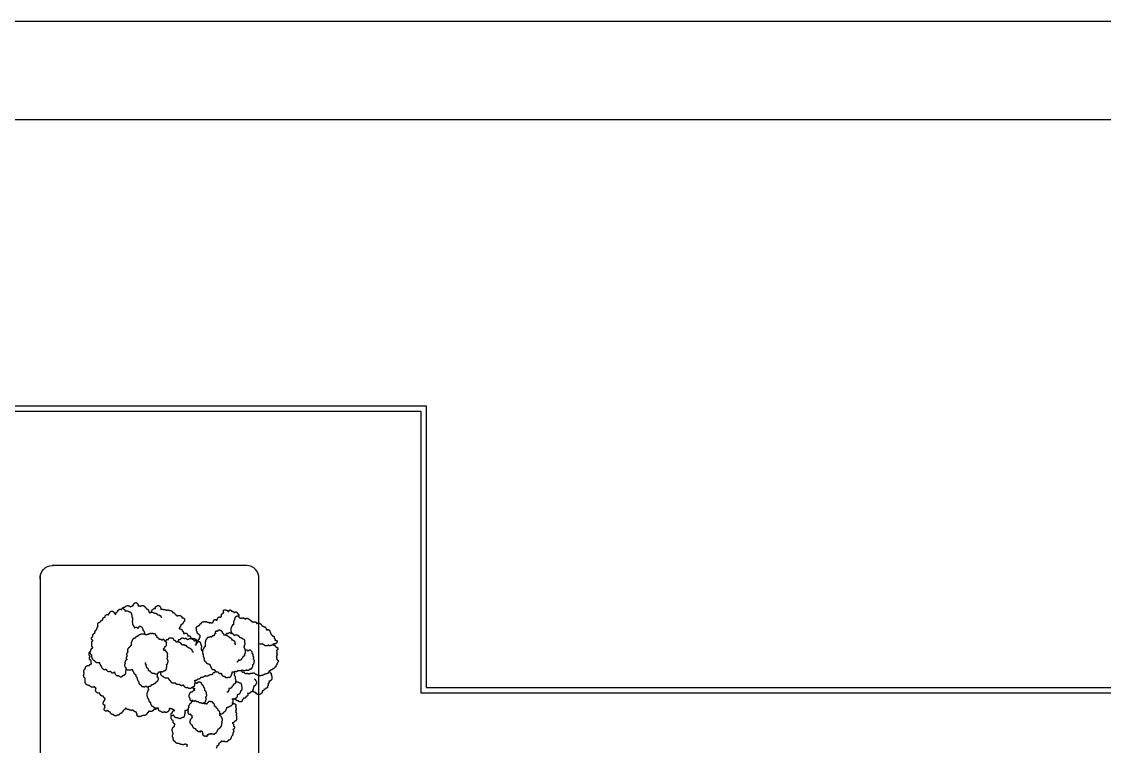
# Model space of a CAD drawing. Header units: metres. Extents: x -17 to 580, y -130 to 19.
# Drawn here: x 97.01 to 139.47, y -21.71 to 6.72 of the extents above; entities that cross this region are included whole.
import ezdxf

# ---------------------------------------------------------------- set-up
doc = ezdxf.new("R2010")
doc.units = ezdxf.units.M
for name, pattern in [('Light Grey Page Line', [0]), ('Page Lines', [0]), ('Style Grey Lines_2', [0])]:
    doc.linetypes.add(name, pattern=pattern)
for name, color, linetype, true_color in [('Annotations', 7, 'Continuous', 0x7a8bf7), ('Furniture', 7, 'Continuous', 0x7a8bf7), ('Imported blocks', 7, 'Continuous', 0x7a8bf7), ('Page Layout', 7, 'Continuous', 0xe0e0e0), ('Walls', 7, 'Continuous', 0xc7c7c7)]:
    doc.layers.add(name, color=color, linetype=linetype, true_color=true_color)

# ---------------------------------------------------------------- blocks, each defined once
blk = doc.blocks.new('Oak tree L')
at = {"layer": 'Imported blocks'}
for points in [[(2.062, 6.706), (2.059, 6.771), (2.113, 6.806)], [(2.113, 6.806), (2.136, 6.832), (2.169, 6.828)], [(2.169, 6.828), (2.203, 6.824), (2.219, 6.794)], [(2.219, 6.794), (2.266, 6.755), (2.243, 6.699)], [(1.097, 6.351), (1.106, 6.394), (1.135, 6.428)], [(1.135, 6.428), (1.15, 6.486), (1.21, 6.493)], [(1.21, 6.493), (1.27, 6.5), (1.299, 6.447)], [(1.299, 6.447), (1.349, 6.409), (1.371, 6.35)], [(1.371, 6.35), (1.363, 6.439), (1.446, 6.473)], [(1.446, 6.473), (1.455, 6.53), (1.508, 6.557)], [(1.508, 6.557), (1.56, 6.583), (1.611, 6.556)], [(1.611, 6.556), (1.635, 6.653), (1.735, 6.656)], [(1.692, 6.566), (1.664, 6.591), (1.632, 6.6)], [(1.751, 6.484), (1.746, 6.559), (1.692, 6.566)], [(1.735, 6.656), (1.839, 6.76), (1.95, 6.664)], [(1.899, 6.46), (1.829, 6.522), (1.751, 6.484)], [(2.015, 6.277), (2.023, 6.449), (1.899, 6.46)], [(1.95, 6.664), (2.001, 6.698), (2.062, 6.706)], [(2.243, 6.699), (2.302, 6.717), (2.358, 6.691)], [(2.358, 6.691), (2.398, 6.727), (2.45, 6.714)], [(2.45, 6.714), (2.502, 6.701), (2.521, 6.651)], [(2.521, 6.651), (2.564, 6.626), (2.583, 6.581)], [(2.583, 6.581), (2.666, 6.571), (2.657, 6.487)], [(2.657, 6.487), (2.685, 6.458), (2.708, 6.425)], [(2.708, 6.425), (2.737, 6.453), (2.777, 6.453)], [(2.777, 6.453), (2.774, 6.526), (2.835, 6.565)], [(2.777, 6.453), (2.827, 6.462), (2.862, 6.426)], [(2.835, 6.565), (2.872, 6.607), (2.925, 6.59)], [(2.862, 6.426), (2.873, 6.434), (2.887, 6.43)], [(2.887, 6.43), (2.9, 6.425), (2.904, 6.412)], [(2.904, 6.412), (2.942, 6.432), (2.969, 6.4)], [(2.925, 6.59), (2.905, 6.662), (2.975, 6.689)], [(2.969, 6.4), (2.999, 6.391), (2.993, 6.361)], [(2.975, 6.689), (3.008, 6.722), (3.054, 6.712)], [(3.054, 6.712), (3.099, 6.703), (3.116, 6.659)], [(3.116, 6.659), (3.139, 6.613), (3.149, 6.563)], [(3.149, 6.563), (3.207, 6.58), (3.262, 6.557)], [(3.262, 6.557), (3.321, 6.558), (3.37, 6.525)], [(3.37, 6.525), (3.438, 6.56), (3.5, 6.517)], [(3.5, 6.517), (3.538, 6.525), (3.569, 6.502)], [(3.569, 6.502), (3.599, 6.48), (3.603, 6.442)], [(3.603, 6.442), (3.68, 6.444), (3.702, 6.37)], [(3.702, 6.37), (3.753, 6.35), (3.782, 6.303)], [(5.528, 6.332), (5.514, 6.371), (5.549, 6.392)], [(5.549, 6.392), (5.566, 6.414), (5.594, 6.409)], [(5.594, 6.409), (5.593, 6.434), (5.616, 6.444)], [(5.599, 6.465), (5.595, 6.48), (5.604, 6.492)], [(5.616, 6.444), (5.603, 6.451), (5.599, 6.465)], [(5.604, 6.492), (5.597, 6.506), (5.603, 6.521)], [(5.603, 6.521), (5.609, 6.535), (5.623, 6.541)], [(5.623, 6.541), (5.646, 6.555), (5.669, 6.539)], [(5.669, 6.539), (5.691, 6.545), (5.711, 6.534)], [(5.711, 6.534), (5.741, 6.543), (5.753, 6.513)], [(5.753, 6.513), (5.774, 6.501), (5.783, 6.478)], [(5.783, 6.478), (5.796, 6.491), (5.812, 6.483)], [(5.812, 6.483), (5.813, 6.505), (5.829, 6.521)], [(5.829, 6.521), (5.846, 6.551), (5.878, 6.537)], [(5.878, 6.537), (5.897, 6.53), (5.903, 6.511)], [(5.903, 6.511), (5.918, 6.501), (5.928, 6.487)], [(5.928, 6.487), (5.961, 6.502), (5.984, 6.474)], [(5.984, 6.474), (6.006, 6.47), (6.005, 6.447)], [(6.005, 6.447), (6.018, 6.446), (6.031, 6.442)], [(6.031, 6.442), (6.042, 6.465), (6.067, 6.461)], [(6.067, 6.461), (6.077, 6.471), (6.091, 6.47)], [(6.091, 6.47), (6.105, 6.469), (6.113, 6.458)], [(6.113, 6.458), (6.139, 6.445), (6.134, 6.416)], [(6.134, 6.416), (6.153, 6.407), (6.159, 6.388)], [(6.159, 6.388), (6.19, 6.385), (6.19, 6.354)], [(0.68, 5.909), (0.652, 5.964), (0.684, 6.018)], [(0.684, 6.018), (0.716, 6.071), (0.778, 6.073)], [(0.778, 6.073), (0.781, 6.108), (0.809, 6.13)], [(0.809, 6.13), (0.836, 6.152), (0.871, 6.148)], [(0.871, 6.148), (0.856, 6.193), (0.887, 6.229)], [(0.887, 6.229), (0.918, 6.264), (0.965, 6.255)], [(0.965, 6.255), (0.95, 6.313), (0.998, 6.348)], [(0.998, 6.348), (1.046, 6.383), (1.097, 6.351)], [(2.028, 6.098), (2.07, 6.194), (2.015, 6.277)], [(2.04, 5.961), (2.046, 6.032), (2.028, 6.098)], [(2.116, 5.823), (2.099, 5.915), (2.04, 5.961)], [(2.993, 6.361), (3.024, 6.371), (3.041, 6.343)], [(3.041, 6.343), (3.078, 6.353), (3.101, 6.323)], [(3.101, 6.323), (3.12, 6.327), (3.133, 6.314)], [(3.133, 6.314), (3.145, 6.3), (3.139, 6.282)], [(3.139, 6.282), (3.155, 6.26), (3.161, 6.234)], [(3.782, 6.303), (3.833, 6.339), (3.892, 6.32)], [(3.892, 6.32), (3.968, 6.307), (3.97, 6.229)], [(3.931, 5.972), (3.944, 5.92), (3.903, 5.884)], [(3.973, 5.977), (3.953, 5.966), (3.931, 5.972)], [(3.97, 6.229), (4.021, 6.246), (4.053, 6.204)], [(3.998, 6.01), (3.992, 5.988), (3.973, 5.977)], [(4.033, 6.069), (4.026, 6.034), (3.998, 6.01)], [(4.073, 6.133), (4.072, 6.089), (4.033, 6.069)], [(4.053, 6.204), (4.085, 6.174), (4.073, 6.133)], [(4.645, 5.94), (4.657, 5.953), (4.675, 5.951)], [(4.675, 5.951), (4.677, 6.009), (4.735, 6.013)], [(4.735, 6.013), (4.732, 6.043), (4.754, 6.061)], [(4.754, 6.061), (4.777, 6.08), (4.805, 6.073)], [(4.805, 6.073), (4.844, 6.09), (4.885, 6.078)], [(4.885, 6.078), (4.933, 6.098), (4.967, 6.059)], [(4.967, 6.059), (5.014, 6.073), (5.045, 6.035)], [(5.045, 6.035), (5.081, 6.058), (5.115, 6.031)], [(5.115, 6.031), (5.142, 6.044), (5.17, 6.034)], [(5.17, 6.034), (5.177, 6.068), (5.211, 6.075)], [(5.211, 6.075), (5.188, 6.112), (5.222, 6.137)], [(5.222, 6.137), (5.232, 6.156), (5.251, 6.162)], [(5.251, 6.162), (5.27, 6.168), (5.289, 6.159)], [(5.289, 6.159), (5.302, 6.16), (5.312, 6.151)], [(5.312, 6.151), (5.322, 6.143), (5.323, 6.129)], [(5.323, 6.129), (5.332, 6.146), (5.351, 6.143)], [(5.351, 6.143), (5.346, 6.178), (5.373, 6.202)], [(5.373, 6.202), (5.376, 6.23), (5.4, 6.245)], [(5.4, 6.245), (5.407, 6.261), (5.423, 6.265)], [(5.423, 6.265), (5.44, 6.269), (5.453, 6.258)], [(5.453, 6.258), (5.476, 6.266), (5.496, 6.253)], [(5.496, 6.253), (5.5, 6.276), (5.521, 6.284)], [(5.521, 6.284), (5.506, 6.31), (5.528, 6.332)], [(6, 5.964), (5.934, 5.962), (5.926, 5.892)], [(6.028, 6.152), (5.971, 6.067), (6, 5.964)], [(6.192, 6.291), (6.044, 6.312), (6.028, 6.152)], [(6.199, 6.323), (6.202, 6.301), (6.189, 6.283)], [(6.189, 6.283), (6.205, 6.269), (6.202, 6.248)], [(6.19, 6.354), (6.204, 6.341), (6.199, 6.323)], [(6.194, 6.292), (6.193, 6.292), (6.192, 6.291)], [(6.202, 6.248), (6.222, 6.248), (6.228, 6.23)], [(6.228, 6.23), (6.236, 6.24), (6.248, 6.234)], [(6.248, 6.234), (6.26, 6.229), (6.258, 6.215)], [(6.258, 6.215), (6.28, 6.222), (6.296, 6.206)], [(6.296, 6.206), (6.293, 6.229), (6.315, 6.233)], [(6.315, 6.233), (6.338, 6.238), (6.344, 6.216)], [(6.344, 6.216), (6.357, 6.223), (6.371, 6.221)], [(6.371, 6.221), (6.377, 6.231), (6.388, 6.231)], [(6.388, 6.231), (6.4, 6.231), (6.406, 6.221)], [(6.406, 6.221), (6.431, 6.215), (6.432, 6.19)], [(6.432, 6.19), (6.447, 6.192), (6.459, 6.183)], [(6.459, 6.183), (6.469, 6.196), (6.485, 6.198)], [(6.485, 6.198), (6.494, 6.219), (6.518, 6.222)], [(6.518, 6.222), (6.537, 6.227), (6.548, 6.211)], [(6.548, 6.211), (6.566, 6.207), (6.578, 6.193)], [(6.578, 6.193), (6.6, 6.186), (6.607, 6.163)], [(6.607, 6.163), (6.62, 6.168), (6.633, 6.161)], [(6.633, 6.161), (6.645, 6.154), (6.648, 6.14)], [(6.648, 6.14), (6.674, 6.135), (6.682, 6.109)], [(6.682, 6.109), (6.708, 6.101), (6.72, 6.077)], [(6.72, 6.077), (6.742, 6.083), (6.76, 6.067)], [(6.76, 6.067), (6.768, 6.075), (6.78, 6.075)], [(6.78, 6.075), (6.791, 6.074), (6.798, 6.066)], [(6.798, 6.066), (6.819, 6.085), (6.844, 6.072)], [(6.844, 6.072), (6.86, 6.08), (6.874, 6.068)], [(6.874, 6.068), (6.888, 6.057), (6.884, 6.039)], [(6.884, 6.039), (6.897, 6.026), (6.901, 6.009)], [(6.901, 6.009), (6.92, 6.009), (6.936, 5.998)], [(6.936, 5.998), (6.933, 6.011), (6.941, 6.022)], [(6.941, 6.022), (6.949, 6.032), (6.962, 6.032)], [(6.962, 6.032), (6.974, 6.042), (6.987, 6.037)], [(6.987, 6.037), (7.001, 6.033), (7.005, 6.019)], [(7.005, 6.019), (7.032, 6.02), (7.046, 5.996)], [(7.046, 5.996), (7.076, 5.991), (7.085, 5.961)], [(7.085, 5.961), (7.102, 5.947), (7.1, 5.926)], [(0.482, 5.492), (0.465, 5.54), (0.489, 5.584)], [(0.489, 5.584), (0.514, 5.628), (0.563, 5.64)], [(0.563, 5.64), (0.546, 5.722), (0.619, 5.766)], [(0.619, 5.766), (0.647, 5.838), (0.68, 5.909)], [(2.245, 5.809), (2.185, 5.894), (2.116, 5.823)], [(2.347, 5.582), (2.279, 5.555), (2.225, 5.504)], [(2.303, 5.889), (2.258, 5.871), (2.245, 5.809)], [(2.383, 5.865), (2.347, 5.907), (2.303, 5.889)], [(2.476, 5.587), (2.411, 5.606), (2.347, 5.582)], [(2.45, 5.738), (2.445, 5.831), (2.383, 5.865)], [(2.515, 5.599), (2.515, 5.698), (2.45, 5.738)], [(2.571, 5.557), (2.528, 5.588), (2.476, 5.587)], [(2.53, 5.578), (2.523, 5.589), (2.515, 5.599)], [(2.658, 5.585), (2.612, 5.578), (2.571, 5.557)], [(2.765, 5.607), (2.705, 5.627), (2.658, 5.585)], [(2.861, 5.597), (2.818, 5.644), (2.765, 5.607)], [(2.926, 5.591), (2.895, 5.614), (2.861, 5.597)], [(2.952, 5.531), (2.957, 5.569), (2.926, 5.591)], [(3, 5.445), (3.015, 5.51), (2.952, 5.531)], [(3.903, 5.884), (3.891, 5.847), (3.855, 5.832)], [(3.855, 5.832), (3.864, 5.815), (3.861, 5.796)], [(3.861, 5.796), (3.904, 5.805), (3.942, 5.786)], [(3.942, 5.786), (3.961, 5.782), (3.97, 5.765)], [(3.97, 5.765), (3.979, 5.748), (3.971, 5.731)], [(3.971, 5.731), (4.011, 5.718), (4.019, 5.677)], [(4.019, 5.677), (4.045, 5.652), (4.028, 5.62)], [(4.028, 5.62), (4.042, 5.619), (4.055, 5.611)], [(4.055, 5.611), (4.09, 5.642), (4.134, 5.625)], [(4.134, 5.625), (4.156, 5.626), (4.171, 5.61)], [(4.171, 5.61), (4.186, 5.594), (4.183, 5.572)], [(4.183, 5.572), (4.203, 5.548), (4.211, 5.519)], [(4.211, 5.519), (4.231, 5.534), (4.256, 5.529)], [(4.256, 5.529), (4.281, 5.524), (4.293, 5.501)], [(4.549, 5.776), (4.511, 5.834), (4.562, 5.882)], [(4.574, 5.681), (4.529, 5.72), (4.549, 5.776)], [(4.562, 5.882), (4.585, 5.927), (4.633, 5.911)], [(4.586, 5.614), (4.564, 5.645), (4.574, 5.681)], [(4.646, 5.582), (4.608, 5.584), (4.586, 5.614)], [(4.633, 5.911), (4.632, 5.928), (4.645, 5.94)], [(4.694, 5.527), (4.655, 5.542), (4.646, 5.582)], [(4.696, 5.483), (4.683, 5.505), (4.694, 5.527)], [(5.232, 5.529), (5.16, 5.541), (5.134, 5.472)], [(5.243, 5.587), (5.222, 5.561), (5.232, 5.529)], [(5.297, 5.609), (5.264, 5.612), (5.243, 5.587)], [(5.28, 5.683), (5.267, 5.665), (5.272, 5.643)], [(5.272, 5.643), (5.277, 5.621), (5.297, 5.609)], [(5.315, 5.705), (5.293, 5.702), (5.28, 5.683)], [(5.355, 5.695), (5.338, 5.709), (5.315, 5.705)], [(5.413, 5.742), (5.373, 5.732), (5.355, 5.695)], [(5.486, 5.728), (5.453, 5.752), (5.413, 5.742)], [(5.544, 5.698), (5.521, 5.726), (5.486, 5.728)], [(5.56, 5.636), (5.566, 5.671), (5.544, 5.698)], [(5.63, 5.545), (5.616, 5.606), (5.56, 5.636)], [(5.705, 5.543), (5.668, 5.565), (5.63, 5.545)], [(5.702, 5.601), (5.69, 5.588), (5.691, 5.571)], [(5.691, 5.571), (5.692, 5.554), (5.705, 5.543)], [(5.731, 5.614), (5.714, 5.613), (5.702, 5.601)], [(5.705, 5.543), (5.75, 5.549), (5.771, 5.509)], [(5.76, 5.602), (5.748, 5.614), (5.731, 5.614)], [(5.925, 5.6), (5.844, 5.677), (5.76, 5.602)], [(5.926, 5.892), (5.838, 5.765), (5.927, 5.633)], [(5.927, 5.633), (5.915, 5.625), (5.905, 5.615)], [(6.026, 5.541), (5.999, 5.61), (5.925, 5.6)], [(6.2, 5.508), (6.125, 5.588), (6.026, 5.541)], [(7.1, 5.926), (7.123, 5.918), (7.137, 5.898)], [(7.137, 5.898), (7.152, 5.905), (7.167, 5.899)], [(7.167, 5.899), (7.182, 5.892), (7.187, 5.877)], [(7.187, 5.877), (7.209, 5.893), (7.227, 5.873)], [(7.227, 5.873), (7.239, 5.872), (7.245, 5.862)], [(7.245, 5.862), (7.251, 5.853), (7.248, 5.841)], [(7.248, 5.841), (7.273, 5.827), (7.266, 5.8)], [(7.266, 5.8), (7.274, 5.785), (7.267, 5.77)], [(7.267, 5.77), (7.285, 5.776), (7.298, 5.762)], [(7.298, 5.762), (7.316, 5.777), (7.335, 5.765)], [(7.335, 5.765), (7.345, 5.772), (7.357, 5.769)], [(7.357, 5.769), (7.369, 5.766), (7.375, 5.756)], [(7.375, 5.756), (7.388, 5.757), (7.397, 5.748)], [(7.397, 5.748), (7.406, 5.74), (7.406, 5.728)], [(7.406, 5.728), (7.422, 5.711), (7.412, 5.691)], [(7.412, 5.691), (7.431, 5.681), (7.434, 5.659)], [(7.434, 5.659), (7.445, 5.641), (7.439, 5.621)], [(7.439, 5.621), (7.458, 5.609), (7.46, 5.587)], [(7.46, 5.587), (7.482, 5.579), (7.49, 5.556)], [(7.49, 5.556), (7.503, 5.559), (7.511, 5.549)], [(7.511, 5.549), (7.519, 5.539), (7.514, 5.528)], [(7.514, 5.528), (7.537, 5.536), (7.551, 5.515)], [(0.424, 5.417), (0.421, 5.479), (0.482, 5.492)], [(0.488, 5.348), (0.427, 5.356), (0.424, 5.417)], [(0.441, 5.2), (0.417, 5.289), (0.488, 5.348)], [(0.482, 5.059), (0.42, 5.118), (0.441, 5.2)], [(1.988, 5.144), (1.929, 5.122), (1.903, 5.065)], [(2.017, 5.33), (1.947, 5.246), (1.988, 5.144)], [(2.058, 5.405), (2.021, 5.376), (2.017, 5.33)], [(2.141, 5.428), (2.095, 5.434), (2.058, 5.405)], [(2.225, 5.504), (2.152, 5.501), (2.141, 5.428)], [(3.088, 5.374), (3.073, 5.445), (3, 5.445)], [(3.145, 5.384), (3.114, 5.394), (3.088, 5.374)], [(3.185, 5.341), (3.177, 5.373), (3.145, 5.384)], [(3.208, 5.376), (3.189, 5.363), (3.185, 5.341)], [(3.249, 5.383), (3.227, 5.388), (3.208, 5.376)], [(3.243, 5.007), (3.295, 5.042), (3.303, 5.104)], [(3.282, 5.358), (3.271, 5.377), (3.249, 5.383)], [(3.286, 5.316), (3.293, 5.338), (3.282, 5.358)], [(3.35, 5.279), (3.327, 5.313), (3.286, 5.316)], [(3.303, 5.104), (3.338, 5.111), (3.356, 5.142)], [(3.337, 5.329), (3.328, 5.306), (3.34, 5.283)], [(3.37, 5.363), (3.346, 5.353), (3.337, 5.329)], [(3.34, 5.283), (3.351, 5.26), (3.375, 5.252)], [(3.363, 5.206), (3.374, 5.245), (3.35, 5.279)], [(3.356, 5.142), (3.374, 5.172), (3.363, 5.206)], [(3.375, 5.252), (3.369, 5.251), (3.364, 5.25)], [(3.417, 5.362), (3.394, 5.373), (3.37, 5.363)], [(3.468, 5.429), (3.427, 5.407), (3.417, 5.362)], [(3.552, 5.433), (3.509, 5.45), (3.468, 5.429)], [(3.623, 5.416), (3.591, 5.44), (3.552, 5.433)], [(3.657, 5.351), (3.654, 5.391), (3.623, 5.416)], [(3.758, 5.27), (3.726, 5.334), (3.657, 5.351)], [(3.842, 5.287), (3.795, 5.302), (3.758, 5.27)], [(3.823, 5.35), (3.813, 5.333), (3.819, 5.315)], [(3.819, 5.315), (3.824, 5.296), (3.842, 5.287)], [(3.851, 5.372), (3.832, 5.367), (3.823, 5.35)], [(3.842, 5.287), (3.884, 5.288), (3.908, 5.252)], [(3.886, 5.367), (3.87, 5.377), (3.851, 5.372)], [(4.068, 5.408), (3.958, 5.471), (3.886, 5.367)], [(3.908, 5.252), (3.938, 5.231), (3.939, 5.194)], [(3.939, 5.194), (3.975, 5.194), (3.999, 5.167)], [(3.999, 5.167), (4.015, 5.187), (4.041, 5.184)], [(4.041, 5.184), (4.068, 5.181), (4.078, 5.156)], [(4.194, 5.37), (4.146, 5.439), (4.068, 5.408)], [(4.078, 5.156), (4.107, 5.175), (4.133, 5.154)], [(4.133, 5.154), (4.16, 5.132), (4.147, 5.1)], [(4.147, 5.1), (4.169, 5.108), (4.189, 5.096)], [(4.189, 5.096), (4.208, 5.084), (4.212, 5.062)], [(4.394, 5.38), (4.291, 5.448), (4.194, 5.37)], [(4.293, 5.501), (4.309, 5.478), (4.319, 5.451)], [(4.319, 5.451), (4.352, 5.441), (4.371, 5.412)], [(4.371, 5.412), (4.433, 5.442), (4.49, 5.403)], [(4.454, 5.32), (4.449, 5.375), (4.394, 5.38)], [(4.524, 5.329), (4.488, 5.332), (4.454, 5.32)], [(4.49, 5.403), (4.51, 5.398), (4.52, 5.38)], [(4.522, 5.342), (4.536, 5.252), (4.507, 5.166)], [(4.507, 5.166), (4.52, 5.179), (4.538, 5.18)], [(4.52, 5.38), (4.53, 5.361), (4.522, 5.342)], [(4.538, 5.18), (4.55, 5.248), (4.605, 5.289)], [(4.605, 5.289), (4.584, 5.331), (4.612, 5.369)], [(4.601, 5.303), (4.6, 5.304), (4.6, 5.304)], [(4.718, 5.171), (4.725, 5.295), (4.601, 5.303)], [(4.612, 5.369), (4.626, 5.396), (4.656, 5.396)], [(4.656, 5.396), (4.648, 5.408), (4.651, 5.422)], [(4.651, 5.422), (4.654, 5.436), (4.666, 5.443)], [(4.666, 5.443), (4.668, 5.473), (4.696, 5.483)], [(4.73, 5.043), (4.772, 5.112), (4.718, 5.171)], [(4.879, 5.11), (4.835, 5.081), (4.817, 5.031)], [(4.9, 5.31), (4.86, 5.26), (4.883, 5.201)], [(4.883, 5.201), (4.874, 5.156), (4.879, 5.11)], [(4.943, 5.395), (4.884, 5.372), (4.9, 5.31)], [(4.971, 5.454), (4.94, 5.433), (4.943, 5.395)], [(5.037, 5.457), (5.003, 5.475), (4.971, 5.454)], [(5.134, 5.472), (5.079, 5.509), (5.037, 5.457)], [(5.771, 5.509), (5.819, 5.505), (5.825, 5.457)], [(5.825, 5.457), (5.871, 5.469), (5.894, 5.428)], [(5.894, 5.428), (5.931, 5.405), (5.926, 5.362)], [(5.926, 5.362), (5.998, 5.373), (6.03, 5.307)], [(6.03, 5.307), (6.053, 5.269), (6.032, 5.229)], [(6.032, 5.229), (6.063, 5.211), (6.064, 5.176)], [(6.239, 5.445), (6.246, 5.493), (6.2, 5.508)], [(6.362, 5.4), (6.311, 5.452), (6.239, 5.445)], [(6.435, 5.262), (6.467, 5.367), (6.362, 5.4)], [(6.409, 5.061), (6.425, 5.104), (6.419, 5.149)], [(6.419, 5.149), (6.47, 5.199), (6.435, 5.262)], [(7.121, 5.211), (7.071, 5.182), (7.02, 5.208)], [(7.196, 5.17), (7.155, 5.184), (7.121, 5.211)], [(7.281, 5.138), (7.225, 5.12), (7.196, 5.17)], [(7.359, 5.158), (7.325, 5.127), (7.281, 5.138)], [(7.392, 5.133), (7.37, 5.138), (7.359, 5.158)], [(7.433, 5.143), (7.415, 5.129), (7.392, 5.133)], [(7.529, 5.18), (7.491, 5.134), (7.433, 5.143)], [(7.547, 5.205), (7.541, 5.19), (7.529, 5.18)], [(7.529, 5.18), (7.557, 5.183), (7.567, 5.157)], [(7.593, 5.207), (7.57, 5.198), (7.547, 5.205)], [(7.551, 5.515), (7.572, 5.516), (7.575, 5.495)], [(7.567, 5.157), (7.582, 5.164), (7.596, 5.155)], [(7.575, 5.495), (7.588, 5.491), (7.591, 5.478)], [(7.591, 5.478), (7.595, 5.465), (7.587, 5.455)], [(7.587, 5.455), (7.596, 5.44), (7.593, 5.423)], [(7.593, 5.423), (7.613, 5.418), (7.616, 5.397)], [(7.621, 5.201), (7.605, 5.197), (7.593, 5.207)], [(7.596, 5.155), (7.611, 5.147), (7.612, 5.13)], [(7.612, 5.13), (7.64, 5.122), (7.64, 5.093)], [(7.616, 5.397), (7.632, 5.38), (7.618, 5.361)], [(7.618, 5.361), (7.639, 5.361), (7.652, 5.344)], [(7.644, 5.22), (7.638, 5.205), (7.621, 5.201)], [(7.64, 5.093), (7.652, 5.099), (7.664, 5.092)], [(7.672, 5.237), (7.665, 5.217), (7.644, 5.22)], [(7.652, 5.344), (7.678, 5.355), (7.692, 5.33)], [(7.68, 5.267), (7.684, 5.25), (7.672, 5.237)], [(7.7, 5.295), (7.702, 5.273), (7.68, 5.267)], [(7.692, 5.33), (7.702, 5.325), (7.704, 5.314)], [(7.704, 5.314), (7.707, 5.304), (7.7, 5.295)], [(0.372, 4.715), (0.323, 4.764), (0.333, 4.833)], [(0.333, 4.833), (0.342, 4.902), (0.402, 4.937)], [(0.345, 4.625), (0.331, 4.678), (0.372, 4.715)], [(0.357, 4.896), (0.366, 4.806), (0.429, 4.781)], [(0.402, 4.937), (0.391, 5.031), (0.482, 5.059)], [(0.429, 4.781), (0.416, 4.71), (0.443, 4.648)], [(1.819, 4.734), (1.747, 4.666), (1.814, 4.593)], [(1.848, 4.893), (1.773, 4.824), (1.819, 4.734)], [(1.903, 5.065), (1.798, 5.004), (1.848, 4.893)], [(3.267, 4.936), (3.275, 4.978), (3.243, 5.007)], [(3.289, 4.958), (3.273, 4.952), (3.267, 4.936)], [(3.32, 4.959), (3.304, 4.965), (3.289, 4.958)], [(3.343, 4.937), (3.336, 4.952), (3.32, 4.959)], [(3.342, 4.905), (3.349, 4.921), (3.343, 4.937)], [(3.398, 4.75), (3.441, 4.853), (3.342, 4.905)], [(3.378, 4.635), (3.434, 4.684), (3.398, 4.75)], [(4.212, 5.062), (4.278, 5.064), (4.321, 5.013)], [(4.321, 5.013), (4.36, 4.989), (4.36, 4.944)], [(4.36, 4.944), (4.401, 4.92), (4.398, 4.873)], [(4.743, 4.944), (4.748, 4.995), (4.73, 5.043)], [(4.776, 4.918), (4.761, 4.933), (4.743, 4.944)], [(4.817, 5.031), (4.776, 4.977), (4.776, 4.91)], [(4.776, 4.91), (4.777, 4.836), (4.807, 4.768)], [(4.807, 4.768), (4.784, 4.698), (4.848, 4.662)], [(6.353, 4.72), (6.36, 4.664), (6.313, 4.633)], [(6.406, 4.731), (6.383, 4.707), (6.353, 4.72)], [(6.414, 4.784), (6.429, 4.754), (6.406, 4.731)], [(6.455, 4.96), (6.454, 5.02), (6.409, 5.061)], [(6.455, 4.96), (6.464, 4.865), (6.414, 4.784)], [(6.563, 4.925), (6.524, 4.99), (6.455, 4.96)], [(6.625, 4.962), (6.584, 4.96), (6.563, 4.925)], [(6.69, 4.931), (6.666, 4.964), (6.625, 4.962)], [(6.729, 4.838), (6.738, 4.897), (6.69, 4.931)], [(6.764, 4.738), (6.779, 4.8), (6.729, 4.838)], [(6.768, 4.626), (6.805, 4.683), (6.764, 4.738)], [(7.64, 5.093), (7.64, 5.093), (7.64, 5.093)], [(7.664, 5.092), (7.676, 5.085), (7.677, 5.071)], [(7.686, 4.757), (7.686, 4.735), (7.666, 4.725)], [(7.666, 4.725), (7.679, 4.708), (7.671, 4.688)], [(7.671, 4.688), (7.701, 4.651), (7.676, 4.61)], [(7.677, 5.071), (7.701, 5.084), (7.714, 5.06)], [(7.707, 4.976), (7.696, 4.96), (7.678, 4.954)], [(7.678, 4.954), (7.686, 4.941), (7.687, 4.925)], [(7.683, 4.888), (7.697, 4.868), (7.682, 4.85)], [(7.682, 4.85), (7.693, 4.833), (7.684, 4.814)], [(7.694, 4.906), (7.693, 4.895), (7.683, 4.888)], [(7.684, 4.814), (7.702, 4.807), (7.698, 4.789)], [(7.7, 4.77), (7.696, 4.76), (7.686, 4.757)], [(7.687, 4.925), (7.695, 4.917), (7.694, 4.906)], [(7.698, 4.789), (7.704, 4.78), (7.7, 4.77)], [(7.727, 5.02), (7.734, 4.99), (7.707, 4.976)], [(7.714, 5.06), (7.73, 5.06), (7.735, 5.045)], [(7.735, 5.045), (7.739, 5.029), (7.727, 5.02)], [(0.14, 4.047), (0.089, 4.162), (0.182, 4.247)], [(0.182, 4.247), (0.183, 4.302), (0.227, 4.337)], [(0.227, 4.337), (0.271, 4.371), (0.325, 4.358)], [(0.325, 4.358), (0.358, 4.418), (0.426, 4.423)], [(0.413, 4.561), (0.359, 4.572), (0.345, 4.625)], [(0.426, 4.423), (0.403, 4.49), (0.413, 4.561)], [(0.443, 4.648), (0.47, 4.585), (0.522, 4.569)], [(0.522, 4.569), (0.607, 4.444), (0.726, 4.487)], [(0.726, 4.487), (0.743, 4.392), (0.803, 4.339)], [(0.803, 4.339), (0.857, 4.165), (0.988, 4.221)], [(1.743, 4.435), (1.714, 4.399), (1.721, 4.353)], [(1.721, 4.353), (1.729, 4.307), (1.768, 4.282)], [(1.745, 4.529), (1.724, 4.483), (1.743, 4.435)], [(1.814, 4.593), (1.766, 4.576), (1.745, 4.529)], [(1.768, 4.282), (1.769, 4.236), (1.807, 4.209)], [(2.54, 4.43), (2.532, 4.463), (2.56, 4.483)], [(2.581, 4.391), (2.548, 4.396), (2.54, 4.43)], [(2.585, 4.296), (2.563, 4.342), (2.581, 4.391)], [(2.658, 4.235), (2.608, 4.25), (2.585, 4.296)], [(3.261, 4.154), (3.371, 4.161), (3.364, 4.27)], [(3.363, 4.402), (3.411, 4.412), (3.409, 4.46)], [(3.364, 4.27), (3.396, 4.336), (3.363, 4.402)], [(3.409, 4.46), (3.457, 4.559), (3.378, 4.635)], [(4.848, 4.662), (4.825, 4.621), (4.84, 4.577)], [(4.84, 4.577), (4.854, 4.532), (4.896, 4.512)], [(4.896, 4.512), (4.95, 4.417), (5.059, 4.419)], [(5.059, 4.419), (5.06, 4.356), (5.104, 4.311)], [(5.104, 4.311), (5.124, 4.192), (5.245, 4.2)], [(6.178, 4.574), (6.172, 4.52), (6.128, 4.488)], [(6.313, 4.633), (6.274, 4.538), (6.178, 4.574)], [(6.694, 4.236), (6.722, 4.255), (6.725, 4.289)], [(6.725, 4.289), (6.774, 4.335), (6.743, 4.396)], [(6.743, 4.396), (6.818, 4.425), (6.798, 4.503)], [(6.798, 4.503), (6.835, 4.577), (6.768, 4.626)], [(7.612, 4.29), (7.585, 4.239), (7.529, 4.226)], [(7.649, 4.316), (7.636, 4.295), (7.612, 4.29)], [(7.656, 4.361), (7.662, 4.337), (7.649, 4.316)], [(7.687, 4.392), (7.678, 4.37), (7.656, 4.361)], [(7.676, 4.61), (7.712, 4.593), (7.736, 4.562)], [(7.726, 4.494), (7.721, 4.454), (7.686, 4.435)], [(7.686, 4.435), (7.696, 4.414), (7.687, 4.392)], [(7.746, 4.526), (7.743, 4.506), (7.726, 4.494)], [(7.736, 4.562), (7.748, 4.546), (7.746, 4.526)], [(0.175, 3.857), (0.076, 3.937), (0.14, 4.047)], [(0.179, 3.75), (0.174, 3.804), (0.175, 3.857)], [(0.988, 4.221), (1.055, 4.092), (1.163, 4.145)], [(1.163, 4.145), (1.229, 4.019), (1.32, 4.11)], [(1.32, 4.11), (1.333, 4.032), (1.382, 3.99)], [(1.382, 3.99), (1.431, 3.949), (1.487, 3.968)], [(1.487, 3.968), (1.524, 3.917), (1.576, 3.92)], [(1.576, 3.92), (1.629, 3.923), (1.662, 3.979)], [(1.662, 3.979), (1.715, 3.97), (1.75, 4.025)], [(1.75, 4.025), (1.785, 4.079), (1.773, 4.15)], [(1.773, 4.15), (1.785, 4.187), (1.788, 4.227)], [(1.807, 4.209), (1.845, 4.183), (1.889, 4.199)], [(1.889, 4.199), (1.956, 4.177), (2.016, 4.215)], [(2.016, 4.215), (2.021, 4.149), (2.075, 4.111)], [(2.075, 4.111), (2.076, 4.035), (2.15, 4.018)], [(2.15, 4.018), (2.15, 3.93), (2.22, 3.876)], [(2.22, 3.876), (2.204, 3.78), (2.281, 3.718)], [(2.668, 4.165), (2.644, 4.198), (2.658, 4.235)], [(2.731, 4.134), (2.691, 4.133), (2.668, 4.165)], [(2.89, 4.049), (2.777, 4.029), (2.731, 4.134)], [(2.985, 4.029), (2.93, 4.005), (2.89, 4.049)], [(2.985, 4.029), (3.041, 4.051), (3.064, 4.107)], [(2.99, 3.915), (3.038, 3.974), (2.985, 4.029)], [(3.047, 3.87), (3.031, 3.908), (2.99, 3.915)], [(3.041, 3.799), (3.063, 3.833), (3.047, 3.87)], [(3.064, 4.107), (3.109, 4.108), (3.15, 4.128)], [(3.098, 4.11), (3.113, 4.098), (3.132, 4.093)], [(3.132, 4.093), (3.118, 4.042), (3.145, 3.997)], [(3.145, 3.997), (3.173, 3.952), (3.224, 3.941)], [(3.15, 4.128), (3.215, 4.099), (3.261, 4.154)], [(3.224, 3.941), (3.309, 3.851), (3.428, 3.882)], [(3.428, 3.882), (3.446, 3.813), (3.506, 3.775)], [(4.475, 3.783), (4.549, 3.78), (4.6, 3.835)], [(4.6, 3.835), (4.685, 3.825), (4.714, 3.906)], [(4.714, 3.906), (4.813, 3.894), (4.883, 3.965)], [(4.883, 3.965), (4.989, 3.934), (5.069, 4.011)], [(5.069, 4.011), (5.174, 3.983), (5.209, 4.087)], [(5.209, 4.087), (5.271, 4.083), (5.29, 4.142)], [(5.245, 4.2), (5.283, 4.106), (5.384, 4.116)], [(5.384, 4.116), (5.423, 4.025), (5.514, 4.062)], [(5.514, 4.062), (5.514, 4.011), (5.55, 3.975)], [(5.55, 3.975), (5.586, 3.939), (5.637, 3.94)], [(5.637, 3.94), (5.661, 3.9), (5.706, 3.891)], [(5.706, 3.891), (5.752, 3.882), (5.789, 3.91)], [(5.789, 3.91), (5.833, 3.894), (5.871, 3.92)], [(5.871, 3.92), (5.909, 3.947), (5.91, 3.994)], [(5.91, 3.994), (5.953, 4.049), (5.94, 4.118)], [(5.94, 4.118), (6.003, 4.1), (6.057, 4.136)], [(6.024, 3.974), (6.052, 4.047), (6.025, 4.12)], [(6.065, 3.845), (6.095, 3.926), (6.024, 3.974)], [(6.057, 4.136), (6.129, 4.111), (6.171, 4.174)], [(6.083, 3.712), (6.105, 3.783), (6.065, 3.845)], [(6.171, 4.174), (6.253, 4.144), (6.328, 4.19)], [(6.292, 4.173), (6.298, 4.149), (6.314, 4.13)], [(6.314, 4.13), (6.35, 4.09), (6.399, 4.104)], [(6.328, 4.19), (6.413, 4.141), (6.497, 4.191)], [(6.399, 4.104), (6.446, 4.024), (6.524, 4.061)], [(6.497, 4.191), (6.583, 4.145), (6.634, 4.228)], [(6.524, 4.061), (6.6, 4.016), (6.673, 4.063)], [(6.634, 4.228), (6.666, 4.218), (6.694, 4.236)], [(6.673, 4.063), (6.736, 4.06), (6.796, 4.078)], [(6.796, 4.078), (6.845, 4.021), (6.916, 4.008)], [(6.867, 3.761), (6.862, 3.811), (6.815, 3.828)], [(6.916, 4.008), (6.998, 3.961), (7.088, 3.978)], [(7.088, 3.978), (7.186, 3.997), (7.268, 4.055)], [(7.268, 4.055), (7.358, 4.04), (7.394, 4.128)], [(7.447, 4.182), (7.421, 4.14), (7.372, 4.144)], [(7.372, 4.144), (7.409, 4.124), (7.425, 4.084)], [(7.425, 4.084), (7.459, 4.073), (7.471, 4.04)], [(7.529, 4.226), (7.5, 4.182), (7.447, 4.182)], [(7.496, 3.875), (7.506, 3.819), (7.459, 3.787)], [(7.471, 4.04), (7.484, 4.007), (7.467, 3.976)], [(7.467, 3.976), (7.514, 3.935), (7.496, 3.875)], [(0.214, 3.627), (0.165, 3.68), (0.179, 3.75)], [(0.334, 3.583), (0.263, 3.574), (0.214, 3.627)], [(0.549, 3.526), (0.42, 3.473), (0.334, 3.583)], [(0.611, 3.477), (0.564, 3.481), (0.549, 3.526)], [(0.608, 3.329), (0.557, 3.404), (0.611, 3.477)], [(2.281, 3.718), (2.268, 3.622), (2.363, 3.604)], [(2.363, 3.604), (2.365, 3.57), (2.392, 3.55)], [(2.392, 3.55), (2.42, 3.531), (2.452, 3.539)], [(2.452, 3.539), (2.513, 3.511), (2.559, 3.56)], [(2.559, 3.56), (2.613, 3.5), (2.679, 3.547)], [(2.66, 3.41), (2.619, 3.366), (2.612, 3.307)], [(2.63, 3.53), (2.634, 3.52), (2.64, 3.512)], [(2.64, 3.512), (2.642, 3.459), (2.66, 3.41)], [(2.679, 3.547), (2.761, 3.538), (2.783, 3.618)], [(2.783, 3.618), (2.85, 3.603), (2.887, 3.661)], [(2.887, 3.661), (2.95, 3.669), (2.968, 3.729)], [(2.968, 3.729), (3.026, 3.741), (3.041, 3.799)], [(3.506, 3.775), (3.56, 3.65), (3.69, 3.69)], [(3.69, 3.69), (3.757, 3.597), (3.865, 3.635)], [(3.865, 3.635), (3.932, 3.544), (4.022, 3.61)], [(4.022, 3.61), (4.035, 3.554), (4.084, 3.523)], [(4.084, 3.523), (4.134, 3.493), (4.189, 3.508)], [(4.189, 3.508), (4.226, 3.47), (4.279, 3.472)], [(4.279, 3.472), (4.331, 3.475), (4.365, 3.515)], [(4.365, 3.515), (4.417, 3.509), (4.452, 3.548)], [(4.391, 3.515), (4.382, 3.481), (4.413, 3.463)], [(4.413, 3.463), (4.445, 3.446), (4.469, 3.473)], [(4.452, 3.548), (4.487, 3.588), (4.475, 3.639)], [(4.469, 3.473), (4.443, 3.431), (4.465, 3.387)], [(4.475, 3.639), (4.508, 3.711), (4.475, 3.783)], [(4.559, 3.651), (4.53, 3.681), (4.488, 3.68)], [(4.617, 3.708), (4.573, 3.695), (4.559, 3.651)], [(4.697, 3.691), (4.662, 3.721), (4.617, 3.708)], [(4.764, 3.599), (4.759, 3.666), (4.697, 3.691)], [(4.829, 3.499), (4.83, 3.571), (4.764, 3.599)], [(4.863, 3.377), (4.889, 3.45), (4.829, 3.499)], [(5.814, 3.459), (5.821, 3.409), (5.787, 3.372)], [(5.886, 3.47), (5.852, 3.45), (5.814, 3.459)], [(5.928, 3.53), (5.919, 3.491), (5.886, 3.47)], [(5.983, 3.614), (5.972, 3.561), (5.928, 3.53)], [(6.083, 3.712), (6.058, 3.637), (5.983, 3.614)], [(6.223, 3.676), (6.162, 3.726), (6.083, 3.712)], [(6.305, 3.631), (6.276, 3.675), (6.223, 3.676)], [(6.279, 3.367), (6.325, 3.393), (6.336, 3.444)], [(6.316, 3.538), (6.335, 3.587), (6.305, 3.631)], [(6.336, 3.444), (6.346, 3.496), (6.316, 3.538)], [(6.75, 3.382), (6.782, 3.421), (6.771, 3.47)], [(6.771, 3.47), (6.803, 3.519), (6.806, 3.577)], [(6.806, 3.577), (6.834, 3.574), (6.856, 3.592)], [(6.856, 3.592), (6.878, 3.61), (6.88, 3.639)], [(6.907, 3.704), (6.903, 3.743), (6.867, 3.761)], [(6.88, 3.639), (6.912, 3.664), (6.907, 3.704)], [(7.182, 3.419), (7.183, 3.391), (7.161, 3.374)], [(7.259, 3.469), (7.238, 3.417), (7.182, 3.419)], [(7.316, 3.489), (7.293, 3.462), (7.259, 3.469)], [(7.328, 3.548), (7.339, 3.515), (7.316, 3.489)], [(7.341, 3.641), (7.377, 3.588), (7.328, 3.548)], [(7.384, 3.745), (7.403, 3.676), (7.341, 3.641)], [(7.459, 3.787), (7.434, 3.744), (7.384, 3.745)], [(0.746, 3.277), (0.659, 3.254), (0.608, 3.329)], [(0.795, 3.184), (0.749, 3.219), (0.746, 3.277)], [(0.897, 3.16), (0.84, 3.148), (0.795, 3.184)], [(0.968, 3.065), (0.896, 3.086), (0.897, 3.16)], [(0.909, 2.97), (0.926, 2.991), (0.952, 2.986)], [(0.952, 2.986), (0.926, 3.032), (0.968, 3.065)], [(2.612, 3.307), (2.582, 3.237), (2.6, 3.163)], [(2.6, 3.163), (2.621, 3.082), (2.671, 3.015)], [(2.671, 3.015), (2.664, 2.932), (2.744, 2.91)], [(4.256, 3.229), (4.229, 3.192), (4.239, 3.147)], [(4.239, 3.147), (4.25, 3.101), (4.291, 3.08)], [(4.29, 3.293), (4.259, 3.269), (4.256, 3.229)], [(4.291, 3.08), (4.275, 3.061), (4.278, 3.035)], [(4.278, 3.035), (4.282, 3.01), (4.303, 2.995)], [(4.361, 3.311), (4.322, 3.318), (4.29, 3.293)], [(4.303, 2.995), (4.323, 2.98), (4.349, 2.986)], [(4.349, 2.986), (4.374, 2.991), (4.387, 3.013)], [(4.465, 3.387), (4.396, 3.373), (4.361, 3.311)], [(4.387, 3.013), (4.384, 2.986), (4.4, 2.964)], [(4.929, 3.25), (4.95, 3.341), (4.863, 3.377)], [(4.885, 2.929), (4.911, 2.957), (4.905, 2.995)], [(4.897, 3.117), (4.972, 3.169), (4.929, 3.25)], [(4.905, 2.995), (4.946, 3.059), (4.897, 3.117)], [(5.777, 3.327), (5.758, 3.307), (5.732, 3.316)], [(5.787, 3.372), (5.797, 3.346), (5.777, 3.327)], [(6.011, 3.055), (5.98, 3.029), (5.944, 3.048)], [(5.944, 3.048), (5.986, 3.007), (5.965, 2.951)], [(6.101, 3.023), (6.05, 3.021), (6.011, 3.055)], [(6.069, 3.026), (6.078, 3.055), (6.075, 3.084)], [(6.075, 3.084), (6.18, 3.126), (6.139, 3.23)], [(6.13, 2.975), (6.1, 2.99), (6.101, 3.023)], [(6.186, 2.982), (6.161, 2.961), (6.13, 2.975)], [(6.139, 3.23), (6.196, 3.229), (6.238, 3.269)], [(6.268, 2.943), (6.209, 2.925), (6.186, 2.982)], [(6.238, 3.269), (6.279, 3.309), (6.279, 3.367)], [(6.335, 3.007), (6.344, 2.976), (6.321, 2.954)], [(6.382, 3.08), (6.373, 3.034), (6.335, 3.007)], [(6.447, 3.083), (6.415, 3.062), (6.382, 3.08)], [(6.475, 3.142), (6.478, 3.104), (6.447, 3.083)], [(6.545, 3.18), (6.522, 3.139), (6.475, 3.142)], [(6.656, 3.313), (6.618, 3.243), (6.541, 3.259)], [(6.541, 3.259), (6.568, 3.221), (6.545, 3.18)], [(6.75, 3.382), (6.727, 3.315), (6.656, 3.313)], [(6.793, 3.319), (6.757, 3.34), (6.75, 3.382)], [(6.869, 3.31), (6.829, 3.297), (6.793, 3.319)], [(6.897, 3.247), (6.867, 3.271), (6.869, 3.31)], [(6.965, 3.234), (6.928, 3.222), (6.897, 3.247)], [(7.073, 3.262), (7.03, 3.205), (6.965, 3.234)], [(7.115, 3.305), (7.103, 3.274), (7.073, 3.262)], [(7.161, 3.374), (7.139, 3.357), (7.112, 3.364)], [(7.112, 3.364), (7.126, 3.335), (7.115, 3.305)], [(0.889, 2.842), (0.868, 2.887), (0.902, 2.924)], [(0.961, 2.8), (0.911, 2.797), (0.889, 2.842)], [(0.902, 2.924), (0.892, 2.949), (0.909, 2.97)], [(0.937, 2.599), (0.913, 2.629), (0.922, 2.666)], [(0.922, 2.666), (0.93, 2.704), (0.965, 2.719)], [(1, 2.571), (0.961, 2.569), (0.937, 2.599)], [(0.945, 2.758), (0.943, 2.783), (0.961, 2.8)], [(0.965, 2.719), (0.946, 2.734), (0.945, 2.758)], [(1.06, 2.603), (1.038, 2.572), (1, 2.571)], [(1.165, 2.525), (1.092, 2.537), (1.06, 2.603)], [(1.684, 2.613), (1.665, 2.568), (1.623, 2.541)], [(1.772, 2.696), (1.738, 2.644), (1.684, 2.613)], [(1.868, 2.64), (1.796, 2.627), (1.772, 2.696)], [(2.058, 2.616), (1.957, 2.579), (1.868, 2.64)], [(2.185, 2.534), (2.098, 2.539), (2.058, 2.616)], [(2.663, 2.575), (2.656, 2.525), (2.611, 2.5)], [(2.866, 2.638), (2.794, 2.508), (2.663, 2.575)], [(2.744, 2.91), (2.73, 2.859), (2.758, 2.814)], [(2.758, 2.814), (2.785, 2.768), (2.836, 2.757)], [(2.836, 2.757), (2.921, 2.667), (3.04, 2.698)], [(2.977, 2.69), (2.942, 2.619), (2.866, 2.638)], [(3.057, 2.688), (3.017, 2.676), (2.977, 2.69)], [(3.04, 2.698), (3.042, 2.691), (3.044, 2.685)], [(3.066, 2.608), (3.042, 2.646), (3.057, 2.688)], [(3.133, 2.564), (3.089, 2.57), (3.066, 2.608)], [(3.288, 2.543), (3.201, 2.491), (3.133, 2.564)], [(3.451, 2.607), (3.442, 2.549), (3.388, 2.528)], [(3.485, 2.683), (3.495, 2.633), (3.451, 2.607)], [(3.6, 2.655), (3.539, 2.653), (3.485, 2.683)], [(3.685, 2.603), (3.636, 2.619), (3.6, 2.655)], [(3.604, 2.511), (3.598, 2.597), (3.685, 2.603)], [(4.087, 2.6), (4.161, 2.597), (4.212, 2.651)], [(4.087, 2.455), (4.12, 2.528), (4.087, 2.6)], [(4.215, 2.642), (4.188, 2.605), (4.212, 2.565)], [(4.212, 2.565), (4.189, 2.528), (4.213, 2.492)], [(4.243, 2.719), (4.202, 2.691), (4.215, 2.642)], [(4.212, 2.651), (4.212, 2.651), (4.213, 2.651)], [(4.256, 2.811), (4.21, 2.771), (4.243, 2.719)], [(4.322, 2.869), (4.263, 2.869), (4.256, 2.811)], [(4.363, 2.936), (4.318, 2.918), (4.322, 2.869)], [(4.399, 2.963), (4.375, 2.958), (4.363, 2.936)], [(4.442, 2.953), (4.423, 2.969), (4.399, 2.963)], [(4.544, 2.941), (4.499, 2.995), (4.442, 2.953)], [(4.66, 2.895), (4.615, 2.952), (4.544, 2.941)], [(4.77, 2.863), (4.723, 2.906), (4.66, 2.895)], [(4.858, 2.858), (4.816, 2.895), (4.77, 2.863)], [(4.807, 2.876), (4.816, 2.889), (4.821, 2.904)], [(4.821, 2.904), (4.859, 2.901), (4.885, 2.929)], [(4.942, 2.839), (4.904, 2.868), (4.858, 2.858)], [(4.996, 2.915), (4.952, 2.889), (4.942, 2.839)], [(5.043, 2.954), (5.009, 2.946), (4.996, 2.915)], [(5.101, 2.939), (5.076, 2.961), (5.043, 2.954)], [(5.162, 2.929), (5.134, 2.947), (5.101, 2.939)], [(5.196, 2.877), (5.191, 2.911), (5.162, 2.929)], [(5.246, 2.829), (5.231, 2.864), (5.196, 2.877)], [(5.246, 2.761), (5.26, 2.795), (5.246, 2.829)], [(5.319, 2.689), (5.318, 2.761), (5.246, 2.761)], [(5.391, 2.594), (5.391, 2.668), (5.319, 2.689)], [(5.456, 2.48), (5.475, 2.567), (5.391, 2.594)], [(5.62, 2.54), (5.728, 2.599), (5.728, 2.723)], [(5.728, 2.723), (5.799, 2.722), (5.85, 2.771)], [(5.85, 2.771), (5.935, 2.784), (5.967, 2.864)], [(5.96, 2.912), (5.946, 2.893), (5.923, 2.897)], [(5.923, 2.897), (5.954, 2.884), (5.973, 2.856)], [(5.965, 2.951), (5.974, 2.93), (5.96, 2.912)], [(5.973, 2.856), (5.999, 2.872), (6.029, 2.866)], [(6.029, 2.866), (6.059, 2.859), (6.075, 2.833)], [(6.089, 2.788), (6.085, 2.762), (6.064, 2.748)], [(6.064, 2.748), (6.083, 2.743), (6.088, 2.724)], [(6.099, 2.641), (6.097, 2.61), (6.071, 2.594)], [(6.071, 2.594), (6.091, 2.564), (6.071, 2.535)], [(6.075, 2.833), (6.092, 2.814), (6.089, 2.788)], [(6.088, 2.724), (6.092, 2.706), (6.078, 2.693)], [(6.078, 2.693), (6.102, 2.672), (6.099, 2.641)], [(6.321, 2.954), (6.298, 2.933), (6.268, 2.943)], [(1.275, 2.437), (1.184, 2.437), (1.165, 2.525)], [(1.43, 2.408), (1.34, 2.355), (1.275, 2.437)], [(1.537, 2.479), (1.509, 2.404), (1.43, 2.408)], [(1.623, 2.541), (1.61, 2.469), (1.537, 2.479)], [(2.211, 2.452), (2.192, 2.491), (2.185, 2.534)], [(2.227, 2.378), (2.196, 2.41), (2.211, 2.452)], [(2.301, 2.357), (2.258, 2.345), (2.227, 2.378)], [(2.435, 2.407), (2.377, 2.357), (2.301, 2.357)], [(2.611, 2.5), (2.564, 2.376), (2.435, 2.407)], [(3.388, 2.528), (3.333, 2.506), (3.288, 2.543)], [(3.549, 2.29), (3.531, 2.35), (3.562, 2.405)], [(3.562, 2.405), (3.533, 2.434), (3.548, 2.472)], [(3.548, 2.472), (3.563, 2.51), (3.604, 2.511)], [(3.623, 2.201), (3.567, 2.23), (3.549, 2.29)], [(3.561, 2.405), (3.602, 2.403), (3.635, 2.426)], [(3.706, 2.062), (3.604, 2.096), (3.623, 2.201)], [(3.635, 2.426), (3.647, 2.37), (3.696, 2.34)], [(3.696, 2.34), (3.746, 2.31), (3.802, 2.324)], [(3.802, 2.324), (3.838, 2.287), (3.891, 2.289)], [(3.891, 2.289), (3.943, 2.291), (3.977, 2.332)], [(3.977, 2.332), (4.029, 2.326), (4.064, 2.365)], [(4.064, 2.365), (4.099, 2.404), (4.087, 2.455)], [(4.213, 2.492), (4.22, 2.462), (4.248, 2.453)], [(4.248, 2.453), (4.277, 2.443), (4.3, 2.461)], [(4.295, 2.198), (4.245, 2.135), (4.307, 2.084)], [(4.337, 2.27), (4.289, 2.25), (4.295, 2.198)], [(4.3, 2.461), (4.309, 2.407), (4.364, 2.408)], [(4.367, 2.327), (4.345, 2.302), (4.337, 2.27)], [(4.364, 2.408), (4.349, 2.367), (4.367, 2.327)], [(5.457, 2.395), (5.474, 2.438), (5.456, 2.48)], [(5.457, 2.484), (5.565, 2.433), (5.62, 2.54)], [(5.543, 2.288), (5.532, 2.367), (5.457, 2.395)], [(5.534, 2.09), (5.568, 2.131), (5.535, 2.173)], [(5.535, 2.173), (5.561, 2.194), (5.563, 2.228)], [(5.563, 2.228), (5.566, 2.262), (5.543, 2.288)], [(6.039, 2.168), (6.005, 2.118), (5.946, 2.105)], [(6.104, 2.226), (6.084, 2.182), (6.039, 2.168)], [(6.071, 2.535), (6.099, 2.519), (6.105, 2.486)], [(6.105, 2.486), (6.111, 2.454), (6.091, 2.428)], [(6.091, 2.428), (6.13, 2.373), (6.103, 2.312)], [(6.103, 2.312), (6.124, 2.269), (6.104, 2.226)], [(3.634, 1.692), (3.58, 1.77), (3.593, 1.864)], [(3.593, 1.864), (3.602, 1.945), (3.678, 1.976)], [(3.678, 1.976), (3.669, 2.027), (3.706, 2.062)], [(4.307, 2.084), (4.327, 2.035), (4.379, 2.02)], [(4.379, 2.02), (4.361, 1.99), (4.388, 1.967)], [(4.388, 1.967), (4.417, 1.892), (4.497, 1.897)], [(4.497, 1.897), (4.496, 1.843), (4.549, 1.83)], [(4.549, 1.83), (4.583, 1.756), (4.66, 1.783)], [(4.66, 1.783), (4.665, 1.772), (4.677, 1.768)], [(4.677, 1.768), (4.689, 1.763), (4.7, 1.769)], [(4.7, 1.769), (4.711, 1.774), (4.715, 1.786)], [(4.715, 1.786), (4.719, 1.798), (4.714, 1.809)], [(4.714, 1.809), (4.733, 1.784), (4.764, 1.787)], [(4.764, 1.787), (4.757, 1.741), (4.787, 1.706)], [(4.787, 1.706), (4.774, 1.684), (4.781, 1.659)], [(5.038, 1.689), (5.084, 1.662), (5.12, 1.701)], [(5.12, 1.701), (5.148, 1.661), (5.19, 1.685)], [(5.235, 1.669), (5.263, 1.675), (5.27, 1.701)], [(5.27, 1.701), (5.317, 1.701), (5.323, 1.748)], [(5.323, 1.748), (5.363, 1.771), (5.364, 1.817)], [(5.364, 1.817), (5.383, 1.845), (5.392, 1.878)], [(5.392, 1.878), (5.43, 1.885), (5.455, 1.914)], [(5.455, 1.914), (5.498, 1.939), (5.516, 1.985)], [(5.516, 1.985), (5.535, 2.036), (5.534, 2.09)], [(5.964, 1.716), (5.974, 1.619), (5.895, 1.562)], [(5.946, 2.105), (6.007, 2.065), (5.988, 1.995)], [(5.971, 1.848), (6.031, 1.779), (5.964, 1.716)], [(6.027, 1.916), (6.021, 1.864), (5.971, 1.848)], [(5.988, 1.995), (6.033, 1.969), (6.027, 1.916)], [(3.599, 1.608), (3.599, 1.657), (3.634, 1.692)], [(3.634, 1.524), (3.599, 1.559), (3.599, 1.608)], [(3.713, 1.37), (3.61, 1.414), (3.634, 1.524)], [(3.77, 1.309), (3.728, 1.327), (3.713, 1.37)], [(3.854, 1.307), (3.812, 1.29), (3.77, 1.309)], [(3.98, 1.256), (3.909, 1.262), (3.854, 1.307)], [(4.106, 1.278), (4.046, 1.248), (3.98, 1.256)], [(4.187, 1.247), (4.143, 1.253), (4.106, 1.278)], [(4.781, 1.659), (4.789, 1.635), (4.812, 1.624)], [(4.812, 1.624), (4.828, 1.599), (4.858, 1.595)], [(4.858, 1.595), (4.887, 1.591), (4.91, 1.611)], [(4.91, 1.611), (4.918, 1.596), (4.934, 1.592)], [(4.934, 1.592), (4.95, 1.589), (4.964, 1.598)], [(4.964, 1.598), (4.977, 1.607), (4.98, 1.623)], [(4.98, 1.623), (4.983, 1.64), (4.973, 1.653)], [(4.973, 1.653), (4.994, 1.642), (5.015, 1.653)], [(5.015, 1.653), (5.036, 1.665), (5.038, 1.689)], [(5.19, 1.685), (5.208, 1.664), (5.235, 1.669)], [(5.419, 1.31), (5.42, 1.218), (5.331, 1.199)], [(5.51, 1.4), (5.489, 1.33), (5.419, 1.31)], [(5.632, 1.385), (5.567, 1.363), (5.51, 1.4)], [(5.718, 1.365), (5.669, 1.351), (5.632, 1.385)], [(5.78, 1.428), (5.767, 1.379), (5.718, 1.365)], [(5.895, 1.562), (5.904, 1.438), (5.78, 1.428)], [(4.171, 1.168), (4.17, 1.21), (4.187, 1.247)], [(5.331, 1.199), (5.341, 1.159), (5.318, 1.125)]]:
    blk.add_open_spline(points, degree=2, dxfattribs=at)
blk = doc.blocks.new('Page layout horizontal1')
at = {"layer": 'Imported blocks', "linetype": 'Page Lines'}
blk.add_lwpolyline([(-21, -14.835), (21, -14.835), (21, 14.835), (-21, 14.835), (-21, -14.835)], close=True, dxfattribs=at)
at = {"layer": 'Imported blocks', "linetype": 'Light Grey Page Line'}
blk.add_lwpolyline([(-20.0598, -11.4881), (-20.1047, 13.9996), (20.1308, 13.9996), (20.1308, -11.4881)], dxfattribs=at)

msp = doc.modelspace()

# ---------------------------------------------------------------- linework, layer by layer
at = {"layer": 'Annotations', "linetype": 'Style Grey Lines_2'}
for points in [[(97.734394, -15.1283632, -0.4434322693), (98.2128413, -14.6095581)], [(106.3075549, -15.1283632, 0.4434322693), (105.8291076, -14.6095581)]]:
    msp.add_lwpolyline(points, format="xyb", dxfattribs=at)
at = {"layer": 'Furniture', "linetype": 'Style Grey Lines_2'}
msp.add_lwpolyline([(49.871575, -24.1729484), (49.871575, -23.9729484), (49.871575, -8.3531475), (112.8751984, -8.3531475), (112.8751984, -19.4006973), (147.0692031, -19.4006979), (140.272274, -62.5821843)], dxfattribs=at)
msp.add_lwpolyline([(-6.2033067, -69.8794843), (8.6028079, -69.9036797), (8.6028079, -24.1729484), (50.071575, -24.1729484), (50.071575, -8.5531475), (112.6634296, -8.5531475), (112.6634296, -19.6006973), (146.83526, -19.6006979), (140.0747065, -62.5510864, 0.5065377408), (141.6585652, -64.1470054), (152.0587435, -64.1470054)], format="xyb", dxfattribs=at)
at = {"layer": 'Walls', "linetype": 'Style Grey Lines_2'}
for points in [[(105.8375944, -14.6095581), (98.2043545, -14.6095581)], [(97.734394, -15.0426217), (97.734394, -27.394206)], [(106.3075549, -27.394206), (106.3075549, -15.0426217)]]:
    msp.add_lwpolyline(points, dxfattribs=at)

# ---------------------------------------------------------------- block references
at = {"layer": 'Page Layout', "xscale": 4.59149619442336, "yscale": 4.59149619442336}
msp.add_blockref('Page layout horizontal1', (79.7808426, -61.3907105), dxfattribs=at)
at = {"layer": 'Walls'}
msp.add_blockref('Oak tree L', (99.323859, -22.895954), dxfattribs=at)

doc.saveas('drawing.dxf')
